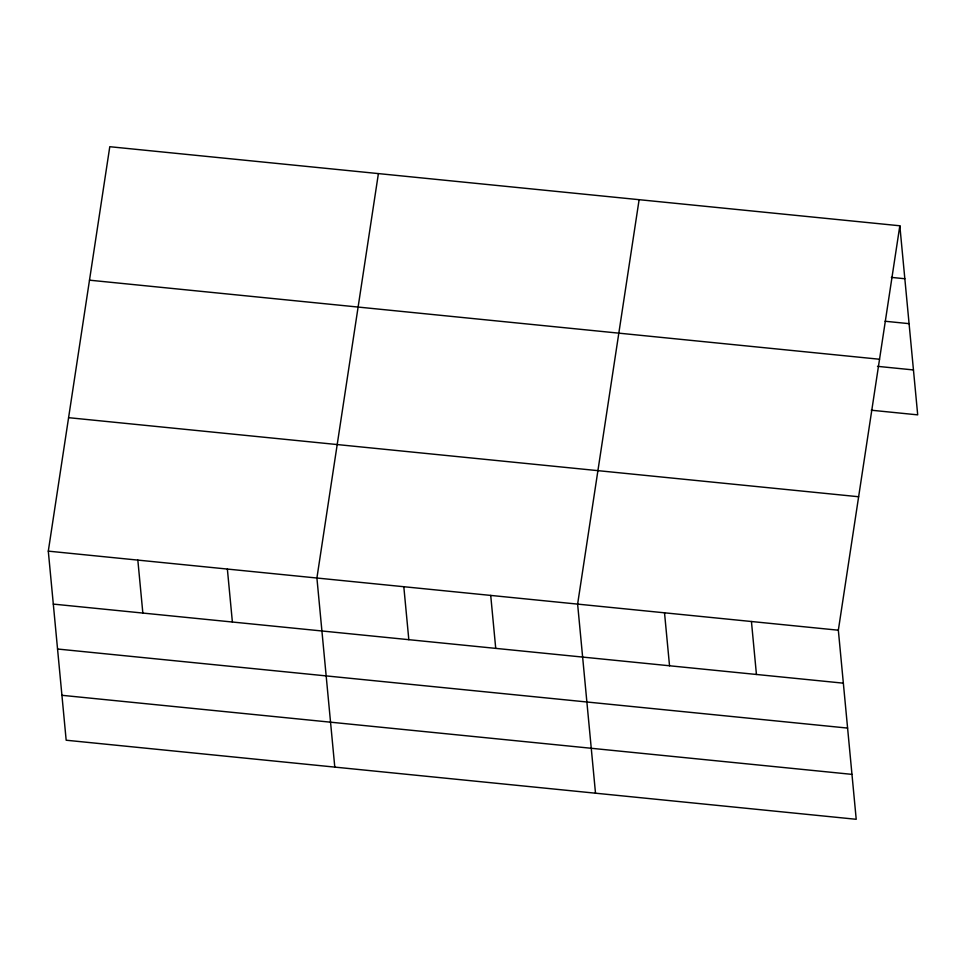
<?xml version="1.0" encoding="UTF-8"?>
<svg xmlns="http://www.w3.org/2000/svg" width="966" height="966" viewBox="0 0 966 966"><rect width="100%" height="100%" fill="white"/><g stroke="black" fill="none" stroke-linecap="round" stroke-linejoin="round"><path stroke-width="1.45" d="M899.829 225.778L838.343 630.206L856.214 819.289L66.171 740.222L48.3 551.139L109.786 146.711L899.829 225.778L917.7 414.861L871.247 410.212M378.406 173.59L316.908 578.018L334.791 767.101M639.118 199.684L577.62 604.112L595.503 793.195M891.352 277.387L904.828 278.739M885.11 321.255L909.078 323.658M89.5 280.176L879.531 359.243M877.49 366.343L913.45 369.942M68.586 417.674L858.629 496.741M48.3 551.139L838.343 630.206M53.311 604.1L843.342 683.167M57.549 649.019L847.593 728.086M61.933 695.303L851.964 774.37M751.439 621.512L756.438 674.473M664.523 612.818L669.535 665.779M490.716 595.418L495.727 648.379M403.812 586.724L408.823 639.685M227.372 569.059L232.383 622.019M137.836 560.099L142.847 613.06"/></g></svg>
